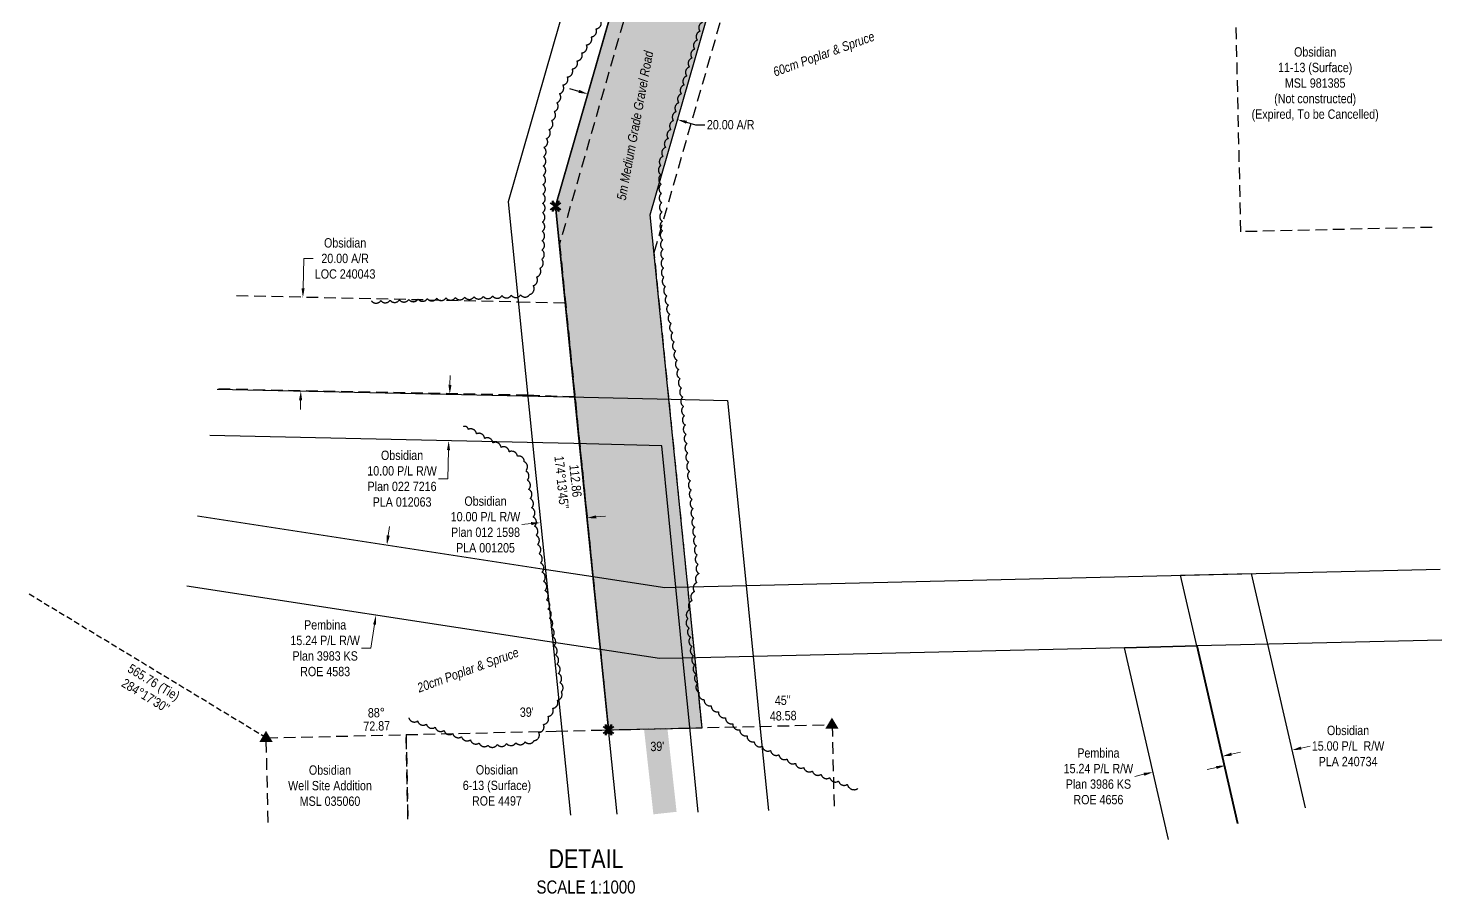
# Model space of a CAD drawing. Extents: x 609374 to 614901, y 5898079 to 5902642.
# Drawn here: x 612385 to 613899, y 5898088 to 5899016 of the extents above; entities that cross this region are included whole.
import ezdxf
from ezdxf.enums import TextEntityAlignment as Align

# ---------------------------------------------------------------- set-up
doc = ezdxf.new("R2010")
doc.units = 0
doc.header["$LTSCALE"] = 5
doc.header["$PDSIZE"] = 0.5
for name, pattern in [('0', [1, 1, 0]), ('foc-ACCESSROAD', [3.75, 2.5, -1.25]), ('foc-TIELINE', [1.875, 1.25, -0.625])]:
    doc.linetypes.add(name, pattern=pattern)
doc.layers.get('Defpoints').update_dxf_attribs({"color": 9})
for name, color, linetype in [('AS-ROADS', 254, 'Continuous'), ('C-AR', 13, 'foc-ACCESSROAD'), ('C-RW', 13, 'Continuous'), ('C-WS', 13, 'foc-ACCESSROAD'), ('DETAIL-T', 7, 'Continuous'), ('F-RW', 190, 'Continuous'), ('L-BD', 7, 'Continuous'), ('L-MON', 1, 'Continuous'), ('L-TIE', 7, 'foc-TIELINE'), ('L-TIE-T', 7, 'Continuous'), ('P-PROPOSED', 10, 'Continuous'), ('P-PROPOSED-H', 21, 'Continuous'), ('P-TXT', 4, 'Continuous'), ('T-BUSH', 110, '0'), ('T-BUSH-T', 110, 'Continuous')]:
    doc.layers.add(name, color=color, linetype=linetype)
for name, color, linetype, lineweight in [('C-AR-T', 13, 'Continuous', 9), ('C-WS-T', 13, 'Continuous', 9), ('F-RW-T', 190, 'Continuous', 9), ('T-TEXT', 48, 'Continuous', 18)]:
    doc.layers.add(name, color=color, linetype=linetype, lineweight=lineweight)
doc.styles.add('80CG', font='ARIALN.TTF', dxfattribs={"height": 10})
doc.styles.add('80L', font='ARIALN.TTF', dxfattribs={"height": 10})
doc.styles.add('80LS', font='ARIALNI.TTF', dxfattribs={"height": 10})
doc.dimstyles.new('Compass 5 000', dxfattribs={"dimscale": 5, "dimtxt": 9, "dimasz": 2, "dimexe": 0.2, "dimexo": 0.0625, "dimgap": 0.5, "dimtad": 0, "dimtih": 1, "dimtoh": 1, "dimzin": 0, "dimdsep": 46, "dimtxsty": '80CG', "dimcen": 0.1, "dimse1": 1, "dimse2": 1, "dimclrd": 256, "dimclrt": 256, "dimaunit": 1, "dimadec": 4, "dimazin": 0, "dimtfac": 0.06, "dimtofl": 0, "dimtmove": 0, "dimatfit": 1, "dimfxl": 0.2, "dimtolj": 1, "dimtzin": 0, "dimlwd": -1, "dimarcsym": 0})

# ---------------------------------------------------------------- blocks, each defined once
blk = doc.blocks.new('*D483')
at = {"layer": 'C-AR-T', "transparency": 16777216}
for p, q in [((612679.1, 5898736.9), (612679.8, 5898768.9)), ((612679.8, 5898768.9), (612689.8, 5898768.9)), ((612676.4, 5898616.9), (612676.2, 5898606.9))]:
    blk.add_line(p, q, dxfattribs=at)
for points in [[(612677.4, 5898736.9), (612680.7, 5898736.9), (612678.8, 5898726.9)], [(612674.7, 5898616.9), (612678.1, 5898616.8), (612676.6, 5898626.9)]]:
    blk.add_solid(points, dxfattribs=at)
at = {"layer": 'Defpoints', "color": 0, "transparency": 16777216}
for p in [(612392.3, 5898733.3), (612678.8, 5898726.9), (612390, 5898633.3)]:
    blk.add_point(p, dxfattribs=at)
at = {"layer": 'C-AR-T', "transparency": 16777216, "insert": (612724.1, 5898768.9), "char_height": 10, "attachment_point": 5, "style": '80CG', "bg_fill": 3, "box_fill_scale": 1.1, "bg_fill_color": 256, "bg_fill_true_color": 13158600, "bg_fill_transparency": 0}
blk.add_mtext('\\A1;Obsidian\\P20.00 A/R\\PLOC 240043', dxfattribs=at)
blk = doc.blocks.new('*D484')
at = {"layer": 'C-WS-T', "transparency": 16777216}
for p, q in [((613748.3, 5898244.2), (613758, 5898246.4)), ((613657.6, 5898223.4), (613647.9, 5898221.2))]:
    blk.add_line(p, q, dxfattribs=at)
for points in [[(613747.9, 5898245.8), (613748.7, 5898242.6), (613738.5, 5898241.9)], [(613657.2, 5898225), (613658, 5898221.8), (613667.4, 5898225.6)]]:
    blk.add_solid(points, dxfattribs=at)
at = {"layer": 'Defpoints', "color": 0, "transparency": 16777216}
for p in [(613667.4, 5898225.6), (613759.1, 5898152.1), (613688, 5898135.8)]:
    blk.add_point(p, dxfattribs=at)
at = {"layer": 'C-WS-T', "transparency": 16777216, "insert": (613798.7, 5898246.4), "char_height": 10, "attachment_point": 5, "style": '80CG'}
blk.add_mtext('\\A1;Obsidian\\P15.00 P/L  R/W\\PPLA 240734', dxfattribs=at)
blk = doc.blocks.new('*D485')
at = {"layer": 'C-WS-T', "transparency": 16777216}
for p, q in [((612836.4, 5898633.4), (612836.6, 5898643.4)), ((612834.9, 5898563.5), (612834.2, 5898532.9)), ((612834.2, 5898532.9), (612824.2, 5898532.9))]:
    blk.add_line(p, q, dxfattribs=at)
for points in [[(612834.8, 5898633.5), (612838.1, 5898633.4), (612836.2, 5898623.4)], [(612833.2, 5898563.5), (612836.5, 5898563.4), (612835.1, 5898573.5)]]:
    blk.add_solid(points, dxfattribs=at)
at = {"layer": 'Defpoints', "color": 0, "transparency": 16777216}
for p in [(612842.5, 5898623.3), (612835.1, 5898573.5), (612841.4, 5898573.3)]:
    blk.add_point(p, dxfattribs=at)
at = {"layer": 'C-WS-T', "transparency": 16777216, "insert": (612785.1, 5898532.9), "char_height": 10, "attachment_point": 5, "style": '80CG'}
blk.add_mtext('\\A1;Obsidian\\P10.00 P/L R/W\\PPlan 022 7216 \\PPLA 012063', dxfattribs=at)
blk = doc.blocks.new('*D486')
at = {"layer": 'Defpoints', "color": 0, "transparency": 16777216}
for p in [(612696.8, 5898473.1), (612685.2, 5898397.6), (612757.2, 5898386.6)]:
    blk.add_point(p, dxfattribs=at)
at = {"layer": 'F-RW-T', "transparency": 16777216}
for p, q in [((612770.3, 5898471.9), (612771.8, 5898481.8)), ((612755.7, 5898376.7), (612751.8, 5898351.2)), ((612751.8, 5898351.2), (612741.8, 5898351.2))]:
    blk.add_line(p, q, dxfattribs=at)
for points in [[(612768.7, 5898472.2), (612772, 5898471.7), (612768.8, 5898462)], [(612754, 5898376.9), (612757.3, 5898376.4), (612757.2, 5898386.6)]]:
    blk.add_solid(points, dxfattribs=at)
at = {"layer": 'F-RW-T', "transparency": 16777216, "insert": (612702.7, 5898351.2), "char_height": 10, "attachment_point": 5, "style": '80CG'}
blk.add_mtext('\\A1;Pembina\\P15.24 P/L R/W\\PPlan 3983 KS\\PROE 4583', dxfattribs=at)
blk = doc.blocks.new('*D488')
at = {"layer": 'Defpoints', "color": 0, "transparency": 16777216}
for p in [(613660.7, 5898250.1), (613586.4, 5898233), (613589.8, 5898218.4)]:
    blk.add_point(p, dxfattribs=at)
at = {"layer": 'F-RW-T', "transparency": 16777216}
for p, q in [((613673.8, 5898237.6), (613683.6, 5898239.9)), ((613580, 5898216.1), (613570.3, 5898213.9))]:
    blk.add_line(p, q, dxfattribs=at)
for points in [[(613673.5, 5898239.3), (613674.2, 5898236), (613664.1, 5898235.4)], [(613579.7, 5898217.7), (613580.4, 5898214.5), (613589.8, 5898218.4)]]:
    blk.add_solid(points, dxfattribs=at)
at = {"layer": 'F-RW-T', "transparency": 16777216, "insert": (613531.2, 5898213.9), "char_height": 10, "attachment_point": 5, "style": '80CG'}
blk.add_mtext('\\A1;Pembina\\P15.24 P/L R/W\\PPlan 3986 KS\\PROE 4656', dxfattribs=at)
blk = doc.blocks.new('STRIA')
blk.add_hatch(color=255).paths.add_polyline_path([(-0.04, 1.52), (-1.47, -0.87), (1.39, -0.87)])
blk = doc.blocks.new('STRIAA')
blk.add_blockref('STRIA', (0, 0))
blk = doc.blocks.new('STRIB')
at = {"color": 1}
blk.add_solid([(-1.12, -0.67), (-0.04, 1.13), (1.04, -0.67)], dxfattribs=at)
blk = doc.blocks.new('STRIBB')
blk.add_blockref('STRIB', (0, 0))
blk = doc.blocks.new('STRICC')
for name in ['STRIAA', 'STRIBB']:
    blk.add_blockref(name, (0, 0))
blk = doc.blocks.new('fdspike')
blk.add_blockref('STRICC', (0, 0))
blk = doc.blocks.new('TEMP')
h = blk.add_hatch(color=255)
h.dxf.hatch_style = 1
h.paths.add_polyline_path([(0, 0.25), (-0.67, 1.15), (-0.67, 0.67), (-1.15, 0.67), (-0.25, 0), (-1.15, -0.67), (-0.67, -0.67), (-0.67, -1.15), (0, -0.25), (0.67, -1.15), (0.67, -0.67), (1.15, -0.67), (0.25, 0), (1.15, 0.67), (0.67, 0.67), (0.67, 1.15)])
h.paths.add_polyline_path([(0.57, 0.85), (0.57, 0.57), (0.85, 0.57), (0.08, 0), (0.85, -0.57), (0.57, -0.57), (0.57, -0.85), (0, -0.08), (-0.57, -0.85), (-0.57, -0.57), (-0.85, -0.57), (-0.08, 0), (-0.85, 0.57), (-0.57, 0.57), (-0.57, 0.85), (0, 0.08)], flags=16)
h = blk.add_hatch(color=1)
h.dxf.hatch_style = 1
h.paths.add_polyline_path([(0, 0.08), (-0.57, 0.85), (-0.57, 0.57), (-0.85, 0.57), (-0.08, 0), (-0.85, -0.57), (-0.57, -0.57), (-0.57, -0.85), (0, -0.08), (0.57, -0.85), (0.57, -0.57), (0.85, -0.57), (0.08, 0), (0.85, 0.57), (0.57, 0.57), (0.57, 0.85)])
at = {"color": 1}
for p, q in [((-0.08, 0), (0.08, 0)), ((0, 0.08), (0, -0.08))]:
    blk.add_line(p, q, dxfattribs=at)
at = {"color": 255, "flags": 128}
blk.add_lwpolyline([(-0.25, 0), (-1.15, 0.67), (-0.67, 0.67), (-0.67, 1.15), (0, 0.25), (0.67, 1.15), (0.67, 0.67), (1.15, 0.67), (0.25, 0), (1.15, -0.67), (0.67, -0.67), (0.67, -1.15), (0, -0.25), (-0.67, -1.15), (-0.67, -0.67), (-1.15, -0.67)], close=True, dxfattribs=at)
at = {"color": 1, "flags": 128}
blk.add_lwpolyline([(-0.08, 0), (-0.85, 0.57), (-0.57, 0.57), (-0.57, 0.85), (0, 0.08), (0.57, 0.85), (0.57, 0.57), (0.85, 0.57), (0.08, 0), (0.85, -0.57), (0.57, -0.57), (0.57, -0.85), (0, -0.08), (-0.57, -0.85), (-0.57, -0.57), (-0.85, -0.57)], close=True, dxfattribs=at)
blk = doc.blocks.new('*D501')
at = {"layer": 'Defpoints', "color": 0, "transparency": 16777216}
for p in [(612978.9, 5898926.9), (613080.3, 5898917.7), (613075, 5898899.4)]:
    blk.add_point(p, dxfattribs=at)
at = {"layer": 'P-TXT', "transparency": 16777216}
for p, q in [((612974.6, 5898948), (612964.9, 5898950.8)), ((613089.9, 5898914.9), (613099.5, 5898912.2)), ((613099.5, 5898912.2), (613109.5, 5898912.2))]:
    blk.add_line(p, q, dxfattribs=at)
for points in [[(612975, 5898949.6), (612974.1, 5898946.4), (612984.2, 5898945.2)], [(613090.3, 5898916.5), (613089.4, 5898913.3), (613080.3, 5898917.7)]]:
    blk.add_solid(points, dxfattribs=at)
at = {"layer": 'P-TXT', "transparency": 16777216, "insert": (613137.2, 5898912.2), "char_height": 10, "attachment_point": 5, "style": '80CG'}
blk.add_mtext('\\A1;20.00 A/R', dxfattribs=at)
blk = doc.blocks.new('*D510')
at = {"layer": 'C-WS-T', "transparency": 16777216}
for p, q in [((612993.1, 5898491.9), (613003.1, 5898492.9)), ((612923.5, 5898484.8), (612913.6, 5898483.8))]:
    blk.add_line(p, q, dxfattribs=at)
for points in [[(612992.9, 5898493.6), (612993.3, 5898490.2), (612983.2, 5898490.9)], [(612923.3, 5898486.4), (612923.7, 5898483.1), (612933.4, 5898485.8)]]:
    blk.add_solid(points, dxfattribs=at)
at = {"layer": 'Defpoints', "color": 0, "transparency": 16777216}
for p in [(612982.9, 5898493.7), (612933.2, 5898488.6), (612933.4, 5898485.8)]:
    blk.add_point(p, dxfattribs=at)
at = {"layer": 'C-WS-T', "transparency": 16777216, "insert": (612874.5, 5898483.8), "char_height": 10, "attachment_point": 5, "style": '80CG'}
blk.add_mtext('\\A1;Obsidian\\P10.00 P/L R/W\\PPlan 012 1598\\PPLA 001205', dxfattribs=at)

msp = doc.modelspace()

# ---------------------------------------------------------------- hatches: boundary and pattern name
at = {"layer": 'P-PROPOSED-H'}
h = msp.add_hatch(color=256, dxfattribs=at)
h.dxf.hatch_style = 1
h.paths.add_polyline_path([(613006.285, 5898263.675), (613106.519, 5898266.015), (613050.961, 5898815.784), (613176.152, 5899251.296), (613080.163, 5899279.196), (612949.571, 5898824.893)])

# ---------------------------------------------------------------- linework, layer by layer
at = {"layer": 'AS-ROADS', "const_width": 25, "flags": 128}
msp.add_lwpolyline([(613166.975, 5899462.568), (613143.095, 5899348.938), (613112.835, 5899222.883), (613049.43, 5898984.458), (613017.33, 5898810.218), (613012.74, 5898726.808), (613018.785, 5898581.948), (613045.34, 5898370.353), (613066.824, 5898174.555)], dxfattribs=at)
at = {"layer": 'C-AR'}
for points in [[(613106.519, 5898266.015), (613055.282, 5898775.384), (613190.571, 5899247.105), (613094.582, 5899275.005), (612953.9, 5898784.479), (613006.285, 5898263.675), (613106.519, 5898266.015)], [(612607.848, 5898729.241), (612909.744, 5898722.525), (612959.914, 5898721.408), (612970.014, 5898620.453), (612919.747, 5898622.264), (612586.862, 5898628.978)]]:
    msp.add_lwpolyline(points, dxfattribs=at)
at = {"layer": 'C-RW'}
for points in [[(613015.645, 5898173.356), (612974.417, 5898576.438), (612949.563, 5898824.872), (613079.472, 5899277.059), (613203.438, 5899587.669), (613157.018, 5899606.195), (613032.125, 5899293.263), (612898.875, 5898829.448), (612924.69, 5898571.408), (612965.524, 5898172.182)], [(612586.862, 5898628.978), (612914.103, 5898621.699), (612964.09, 5898620.585), (613058.413, 5898618.485), (613133.635, 5898616.811), (613138.718, 5898567.18), (613153.614, 5898418.287), (613161.221, 5898342.229), (613168.197, 5898272.093), (613177.641, 5898177.152)], [(613102.52, 5898175.392), (613093.071, 5898270.335), (613086.077, 5898340.632), (613078.521, 5898416.507), (613063.412, 5898568.284), (612969.004, 5898570.451), (612919.1, 5898571.596), (612579.197, 5898579.173)], [(613680.311, 5898163.377), (613636.684, 5898353.679), (613619.329, 5898429.38), (613694.878, 5898431.172), (613712.344, 5898355.459), (613752.824, 5898180.001)]]:
    msp.add_lwpolyline(points, dxfattribs=at)
at = {"layer": 'C-WS'}
for points in [[(613888.639, 5898802.243), (613683.882, 5898797.574), (613678.201, 5899046.787), (613671.346, 5899347.519), (613875.686, 5899352.179)], [(612791.452, 5898168.104), (612789.332, 5898258.597), (612950.13, 5898262.361), (612999.151, 5898263.508), (613093.479, 5898265.721), (613168.605, 5898267.48), (613245.894, 5898269.289), (613248.014, 5898178.8)], [(612641.66, 5898164.594), (612639.539, 5898255.085), (612789.332, 5898258.597), (612791.452, 5898168.104)]]:
    msp.add_lwpolyline(points, dxfattribs=at)
at = {"layer": 'F-RW'}
for points in [[(612565.972, 5898493.235), (612932.539, 5898436.823), (612982.844, 5898429.131), (613066.569, 5898416.226), (613078.521, 5898416.507), (613153.614, 5898418.287), (613897.267, 5898435.922)], [(613899.06, 5898359.805), (613636.976, 5898353.632), (613559.154, 5898351.787), (613161.221, 5898342.229), (613086.077, 5898340.632), (613061.066, 5898340.045), (612990.505, 5898350.785), (612940.739, 5898358.324), (612554.361, 5898417.784)], [(613606.301, 5898146.411), (613559.154, 5898351.787), (613636.976, 5898353.632), (613680.578, 5898163.438)]]:
    msp.add_lwpolyline(points, dxfattribs=at)
at = {"layer": 'L-TIE', "flags": 128}
msp.add_lwpolyline([(612639.539, 5898255.085), (612384.596, 5898409.718)], dxfattribs=at)
at = {"layer": 'P-PROPOSED'}
msp.add_lwpolyline([(613006.285, 5898263.675), (613106.519, 5898266.015), (613050.961, 5898815.784), (613176.152, 5899251.296), (613080.163, 5899279.196), (612949.571, 5898824.893)], close=True, dxfattribs=at)
at = {"layer": 'T-BUSH', "flags": 128}
for points in [[(612752.309, 5898723.394, 0.52056705), (612762.297, 5898723.797, 0.52056705), (612772.285, 5898724.201, 0.52056705), (612782.273, 5898724.604, 0.52056705), (612792.261, 5898725.007, 0.52056705), (612802.249, 5898725.41, 0.52056705), (612812.237, 5898725.814, 0.52056705), (612822.225, 5898726.217, 0.52056705), (612832.213, 5898726.62, 0.52056705), (612842.201, 5898727.024, 0.52056705), (612852.189, 5898727.427, 0.52056705), (612862.177, 5898727.83, 0.52056705), (612872.165, 5898728.234, 0.52056705), (612882.153, 5898728.637, 0.52056705), (612892.141, 5898729.04, 0.52056705), (612902.129, 5898729.443, 0.52056705), (612912.117, 5898729.847, 0.52056705), (612922.012, 5898730.379, 0.52056705), (612925.587, 5898739.714, 0.52056705), (612929.161, 5898749.049, 0.52056705), (612932.736, 5898758.384, 0.52056705), (612934.823, 5898768.007, 0.52056705), (612934.99, 5898778.002, 0.52056705), (612935.156, 5898787.996, 0.52056705), (612935.323, 5898797.991, 0.52056705), (612935.489, 5898807.986, 0.52056705), (612935.655, 5898817.981, 0.52056705), (612935.822, 5898827.975, 0.52056705), (612935.988, 5898837.97, 0.52056705), (612936.155, 5898847.965, 0.52056705), (612936.321, 5898857.959, 0.52056705), (612936.488, 5898867.954, 0.52056705), (612936.654, 5898877.949, 0.52056705), (612937.01, 5898887.915, 0.52056705), (612939.804, 5898897.512, 0.52056705), (612942.599, 5898907.11, 0.52056705), (612945.393, 5898916.708, 0.52056705), (612948.188, 5898926.305, 0.52056705), (612950.982, 5898935.903, 0.52056705), (612953.777, 5898945.5, 0.52056705), (612957.254, 5898954.802, 0.52056705), (612962.348, 5898963.402, 0.52056705), (612967.443, 5898972.003, 0.52056705), (612972.537, 5898980.603, 0.52056705), (612977.631, 5898989.204, 0.52056705), (612982.726, 5898997.804, 0.52056705), (612987.82, 5899006.405, 0.52056705), (612992.915, 5899015.005, 0.52056705), (612998.009, 5899023.606, 0.52056705), (613003.104, 5899032.206, 0.52056705), (613006.964, 5899041.331, 0.52056705), (613009.619, 5899050.968, 0.52056705), (613012.274, 5899060.605, 0.52056705), (613014.929, 5899070.242, 0.52056705), (613017.584, 5899079.879, 0.52056705), (613020.24, 5899089.516, 0.52056705), (613022.895, 5899099.153, 0.52056705), (613025.55, 5899108.79, 0.52056705), (613028.205, 5899118.428, 0.52056705), (613030.86, 5899128.065, 0.52056705), (613033.515, 5899137.702, 0.52056705), (613036.17, 5899147.339, 0.52056705), (613038.825, 5899156.976, 0.52056705), (613041.485, 5899166.612, 0.52056705), (613044.145, 5899176.247, 0.52056705), (613046.806, 5899185.883, 0.52056705), (613049.466, 5899195.518, 0.52056705), (613052.127, 5899205.154, 0.52056705), (613054.787, 5899214.789, 0.52056705), (613057.448, 5899224.425, 0.52056705), (613058.132, 5899234.17, 0.52056705), (613056.558, 5899244.042, 0.52056705), (613054.984, 5899253.913, 0.52056705), (613053.41, 5899263.785, 0.52056705), (613051.836, 5899273.656, 0.52056705), (613051.002, 5899283.576, 0.52056705), (613051.269, 5899293.569, 0.52056705), (613051.535, 5899303.561, 0.52056705), (613051.801, 5899313.554, 0.52056705), (613052.067, 5899323.546, 0.52056705), (613061.487, 5899326.877, 0.52056705), (613070.914, 5899330.202, 0.52056705), (613080.341, 5899333.527, 0.52056705), (613087.21, 5899338.84, 0.52056705), (613088.107, 5899348.795, 0.52056705), (613089.004, 5899358.751, 0.52056705), (613089.9, 5899368.707, 0.52056705), (613090.797, 5899378.663, 0.52056705), (613091.694, 5899388.619, 0.52056705), (613087.901, 5899397.463, 0.52056705), (613082.631, 5899405.957, 0.52056705), (613077.36, 5899414.451, 0.52056705), (613074.023, 5899423.861, 0.52056705), (613070.785, 5899433.318, 0.52056705), (613067.547, 5899442.775, 0.52056705), (613064.309, 5899452.232, 0.52056705), (613061.071, 5899461.689, 0.52056705), (613057.833, 5899471.146, 0.52056705), (613054.595, 5899480.603, 0.52056705), (613051.357, 5899490.061, 0.52056705), (613048.141, 5899499.525, 0.52056705), (613045.068, 5899509.037, 0.52056705), (613041.994, 5899518.549, 0.52056705), (613038.921, 5899528.061, 0.52056705), (613035.847, 5899537.572, 0.52056705), (613032.774, 5899547.084, 0.52056705), (613029.7, 5899556.596, 0.52056705), (613026.782, 5899566.153, 0.52056705), (613024.282, 5899575.832, 0.52056705), (613021.782, 5899585.51, 0.52056705), (613019.283, 5899595.189, 0.52056705), (613016.783, 5899604.867, 0.52056705), (613014.283, 5899614.546, 0.52056705), (613011.784, 5899624.224, 0.52056705), (613009.284, 5899633.903, 0.52056705), (613006.784, 5899643.581, 0.52056705), (613004.285, 5899653.26, 0.52056705), (613001.785, 5899662.938, 0.52056705), (612999.937, 5899672.533, 0.52056705), (613004.815, 5899681.258, 0.52056705), (613009.692, 5899689.983, 0.52056705), (613014.569, 5899698.709, 0.52056705), (613019.447, 5899707.434, 0.52056705), (613024.324, 5899716.16, 0.52056705), (613029.201, 5899724.885, 0.52056705), (613036.646, 5899730.402, 0.52056705), (613046.229, 5899733.246, 0.52056705), (613055.812, 5899736.089, 0.52056705), (613065.395, 5899738.933, 0.52056705), (613074.978, 5899741.777, 0.52056705), (613084.561, 5899744.621, 0.52056705), (613094.282, 5899744.167, 0.52056705), (613104.069, 5899742.134, 0.52056705), (613113.856, 5899740.1, 0.52056705), (613123.643, 5899738.066, 0.52056705), (613133.43, 5899736.032, 0.52056705), (613143.217, 5899733.998, 0.52056705), (613153.004, 5899731.965, 0.52056705), (613162.791, 5899729.931, 0.52056705), (613172.578, 5899727.897, 0.52056705), (613182.365, 5899725.863, 0.52056705), (613192.152, 5899723.829, 0.52056705), (613201.935, 5899721.804, 0.52056705), (613204.911, 5899731.346, 0.52056705), (613207.888, 5899740.889, 0.52056705), (613210.865, 5899750.431, 0.52056705), (613213.841, 5899759.974, 0.52056705), (613216.818, 5899769.517, 0.52056705), (613219.795, 5899779.059, 0.52056705), (613222.772, 5899788.602, 0.52056705), (613226.033, 5899799.056, 0.52056705)], [(613262.289, 5899781.678, 0.52056705), (613260.558, 5899771.833, 0.52056705), (613258.827, 5899761.988, 0.52056705), (613257.096, 5899752.143, 0.52056705), (613255.365, 5899742.298, 0.52056705), (613253.634, 5899732.453, 0.52056705), (613251.903, 5899722.608, 0.52056705), (613250.172, 5899712.763, 0.52056705), (613253.675, 5899705.487, 0.52056705), (613262.523, 5899700.835, 0.52056705), (613271.371, 5899696.183, 0.52056705), (613280.218, 5899691.531, 0.52056705), (613289.066, 5899686.88, 0.52056705), (613297.914, 5899682.228, 0.52056705), (613306.762, 5899677.576, 0.52056705), (613315.609, 5899672.924, 0.52056705), (613324.457, 5899668.272, 0.52056705), (613333.305, 5899663.62, 0.52056705), (613342.153, 5899658.968, 0.52056705), (613351.961, 5899657.167, 0.52056705), (613361.82, 5899655.516, 0.52056705), (613371.678, 5899653.865, 0.52056705), (613381.537, 5899652.213, 0.52056705), (613391.396, 5899650.562, 0.52056705), (613401.255, 5899648.911, 0.52056705), (613411.113, 5899647.26, 0.52056705), (613420.972, 5899645.608, 0.52056705), (613430.831, 5899643.957, 0.52056705), (613440.69, 5899642.306, 0.52056705), (613450.549, 5899640.655, 0.52056705), (613460.407, 5899639.004, 0.52056705), (613470.266, 5899637.352, 0.52056705), (613479.869, 5899634.581, 0.52056705), (613489.468, 5899631.791, 0.52056705), (613499.067, 5899629.001, 0.52056705), (613508.666, 5899626.211, 0.52056705), (613518.265, 5899623.421, 0.52056705), (613527.863, 5899620.631, 0.52056705), (613537.462, 5899617.841, 0.52056705), (613547.061, 5899615.051, 0.52056705), (613556.66, 5899612.261, 0.52056705), (613566.259, 5899609.471, 0.52056705), (613575.858, 5899606.681, 0.52056705), (613585.457, 5899603.891, 0.52056705), (613595.055, 5899601.101, 0.52056705), (613604.654, 5899598.311, 0.52056705), (613614.253, 5899595.521, 0.52056705), (613623.852, 5899592.731, 0.52056705), (613633.451, 5899589.941, 0.52056705), (613643.05, 5899587.151, 0.52056705), (613652.649, 5899584.361, 0.52056705), (613662.247, 5899581.571, 0.52056705), (613671.846, 5899578.782, 0.52056705), (613681.445, 5899575.992, 0.52056705), (613691.044, 5899573.202, 0.52056705), (613700.643, 5899570.412, 0.52056705), (613710.242, 5899567.622, 0.52056705), (613719.841, 5899564.832, 0.52056705), (613729.439, 5899562.042, 0.52056705), (613739.038, 5899559.252, 0.52056705), (613748.637, 5899556.462, 0.52056705), (613758.236, 5899553.672, 0.52056705), (613767.835, 5899550.882, 0.52056705), (613777.434, 5899548.092, 0.52056705), (613787.033, 5899545.302, 0.52056705), (613796.631, 5899542.512, 0.52056705), (613806.23, 5899539.722, 0.52056705), (613815.829, 5899536.932, 0.52056705), (613825.428, 5899534.142, 0.52056705), (613835.027, 5899531.352, 0.52056705), (613844.626, 5899528.562, 0.52056705), (613854.225, 5899525.772, 0.52056705), (613863.823, 5899522.982, 0.52056705), (613871.29, 5899519.02, 0.52056705), (613868.5, 5899509.421, 0.52056705), (613865.71, 5899499.822, 0.52056705), (613862.92, 5899490.224, 0.52056705), (613860.13, 5899480.625, 0.52056705), (613857.34, 5899471.026, 0.52056705), (613854.55, 5899461.427, 0.52056705), (613851.76, 5899451.828, 0.52056705), (613848.97, 5899442.229, 0.52056705), (613846.18, 5899432.63, 0.52056705), (613843.39, 5899423.032, 0.52056705), (613840.6, 5899413.433, 0.52056705), (613837.81, 5899403.834, 0.52056705), (613835.02, 5899394.235, 0.52056705), (613832.23, 5899384.636, 0.52056705), (613829.44, 5899375.037, 0.52056705), (613826.65, 5899365.438, 0.52056705), (613823.861, 5899355.84, 0.52056705), (613821.071, 5899346.241, 0.52056705), (613818.281, 5899336.642, 0.52056705), (613815.491, 5899327.043, 0.52056705), (613812.701, 5899317.444, 0.52056705), (613809.911, 5899307.845, 0.52056705), (613807.121, 5899298.246, 0.52056705), (613804.331, 5899288.648, 0.52056705), (613801.541, 5899279.049, 0.52056705), (613798.751, 5899269.45, 0.52056705), (613795.961, 5899259.851, 0.52056705), (613793.171, 5899250.252, 0.52056705), (613790.381, 5899240.653, 0.52056705), (613787.591, 5899231.054, 0.52056705), (613784.801, 5899221.456, 0.52056705), (613782.011, 5899211.857, 0.52056705), (613779.221, 5899202.258, 0.52056705), (613776.431, 5899192.659, 0.52056705), (613773.641, 5899183.06, 0.52056705), (613770.851, 5899173.461, 0.52056705), (613768.061, 5899163.862, 0.52056705), (613765.271, 5899154.264, 0.52056705), (613762.481, 5899144.665, 0.52056705), (613759.691, 5899135.066, 0.52056705), (613756.901, 5899125.467, 0.52056705), (613754.111, 5899115.868, 0.52056705), (613751.321, 5899106.269, 0.52056705), (613748.531, 5899096.67, 0.52056705), (613745.741, 5899087.072, 0.52056705), (613739.056, 5899084.56, 0.52056705), (613729.457, 5899087.35, 0.52056705), (613719.858, 5899090.14, 0.52056705), (613710.259, 5899092.93, 0.52056705), (613700.66, 5899095.72, 0.52056705), (613691.061, 5899098.51, 0.52056705), (613681.463, 5899101.3, 0.52056705), (613671.864, 5899104.09, 0.52056705), (613662.265, 5899106.88, 0.52056705), (613652.666, 5899109.67, 0.52056705), (613643.067, 5899112.46, 0.52056705), (613633.468, 5899115.25, 0.52056705), (613623.869, 5899118.04, 0.52056705), (613614.271, 5899120.83, 0.52056705), (613604.672, 5899123.62, 0.52056705), (613595.073, 5899126.41, 0.52056705), (613585.474, 5899129.2, 0.52056705), (613575.875, 5899131.99, 0.52056705), (613566.276, 5899134.78, 0.52056705), (613556.677, 5899137.57, 0.52056705), (613547.079, 5899140.36, 0.52056705), (613537.48, 5899143.15, 0.52056705), (613527.881, 5899145.94, 0.52056705), (613518.282, 5899148.73, 0.52056705), (613508.683, 5899151.52, 0.52056705), (613499.084, 5899154.31, 0.52056705), (613489.485, 5899157.1, 0.52056705), (613479.887, 5899159.89, 0.52056705), (613470.288, 5899162.68, 0.52056705), (613460.689, 5899165.47, 0.52056705), (613451.09, 5899168.26, 0.52056705), (613441.491, 5899171.05, 0.52056705), (613431.892, 5899173.84, 0.52056705), (613422.294, 5899176.63, 0.52056705), (613412.695, 5899179.42, 0.52056705), (613403.096, 5899182.21, 0.52056705), (613393.497, 5899185, 0.52056705), (613383.898, 5899187.79, 0.52056705), (613374.299, 5899190.58, 0.52056705), (613364.7, 5899193.37, 0.52056705), (613355.145, 5899196.286, 0.52056705), (613345.871, 5899200.016, 0.52056705), (613336.597, 5899203.745, 0.52056705), (613327.322, 5899207.474, 0.52056705), (613318.048, 5899211.204, 0.52056705), (613308.773, 5899214.933, 0.52056705), (613305.765, 5899219.986, 0.52056705), (613312.739, 5899227.147, 0.52056705), (613319.713, 5899234.308, 0.52056705), (613326.687, 5899241.47, 0.52056705), (613331.433, 5899249.685, 0.52056705), (613332.548, 5899259.619, 0.52056705), (613333.662, 5899269.553, 0.52056705), (613334.776, 5899279.486, 0.52056705), (613335.89, 5899289.42, 0.52056705), (613338.38, 5899299.096, 0.52056705), (613340.941, 5899308.758, 0.52056705), (613343.503, 5899318.421, 0.52056705), (613346.194, 5899328.036, 0.52056705), (613350.444, 5899337.084, 0.52056705), (613354.693, 5899346.132, 0.52056705), (613358.943, 5899355.179, 0.52056705), (613363.192, 5899364.227, 0.52056705), (613367.442, 5899373.275, 0.52056705), (613371.692, 5899382.323, 0.52056705), (613375.941, 5899391.371, 0.52056705), (613380.191, 5899400.418, 0.52056705), (613379.764, 5899408.593, 0.52056705), (613372.536, 5899415.499, 0.52056705), (613365.309, 5899422.404, 0.52056705), (613358.081, 5899429.31, 0.52056705), (613350.745, 5899435.768, 0.52056705), (613341.152, 5899432.958, 0.52056705), (613331.559, 5899430.147, 0.52056705), (613321.967, 5899427.337, 0.52056705), (613312.374, 5899424.526, 0.52056705), (613302.781, 5899421.716, 0.52056705), (613293.188, 5899418.905, 0.52056705), (613283.595, 5899416.095, 0.52056705), (613274.002, 5899413.284, 0.52056705), (613264.409, 5899410.474, 0.52056705), (613254.817, 5899407.663, 0.52056705), (613245.651, 5899404.288, 0.52056705), (613240.327, 5899395.827, 0.52056705), (613235.003, 5899387.367, 0.52056705), (613229.679, 5899378.906, 0.52056705), (613224.355, 5899370.446, 0.52056705), (613219.031, 5899361.986, 0.52056705), (613213.707, 5899353.525, 0.52056705), (613208.383, 5899345.065, 0.52056705), (613203.06, 5899336.604, 0.52056705), (613197.736, 5899328.144, 0.52056705), (613192.412, 5899319.684, 0.52056705), (613189.007, 5899310.318, 0.52056705), (613185.859, 5899300.83, 0.52056705), (613182.711, 5899291.343, 0.52056705), (613179.563, 5899281.855, 0.52056705), (613176.415, 5899272.368, 0.52056705), (613173.267, 5899262.88, 0.52056705), (613170.119, 5899253.393, 0.52056705), (613166.972, 5899243.905, 0.52056705), (613163.824, 5899234.418, 0.52056705), (613160.676, 5899224.93, 0.52056705), (613157.528, 5899215.442, 0.52056705), (613154.38, 5899205.955, 0.52056705), (613151.597, 5899196.361, 0.52056705), (613149.131, 5899186.674, 0.52056705), (613146.664, 5899176.987, 0.52056705), (613144.198, 5899167.299, 0.52056705), (613141.732, 5899157.612, 0.52056705), (613139.266, 5899147.925, 0.52056705), (613136.8, 5899138.238, 0.52056705), (613134.334, 5899128.551, 0.52056705), (613131.867, 5899118.864, 0.52056705), (613129.401, 5899109.177, 0.52056705), (613126.935, 5899099.49, 0.52056705), (613124.469, 5899089.803, 0.52056705), (613122.003, 5899080.115, 0.52056705), (613119.536, 5899070.428, 0.52056705), (613117.07, 5899060.741, 0.52056705), (613114.604, 5899051.054, 0.52056705), (613112.138, 5899041.367, 0.52056705), (613109.672, 5899031.68, 0.52056705), (613107.159, 5899022.006, 0.52056705), (613104.321, 5899012.421, 0.52056705), (613101.484, 5899002.836, 0.52056705), (613098.646, 5898993.251, 0.52056705), (613095.809, 5898983.666, 0.52056705), (613092.971, 5898974.081, 0.52056705), (613090.134, 5898964.496, 0.52056705), (613087.296, 5898954.911, 0.52056705), (613084.459, 5898945.326, 0.52056705), (613081.621, 5898935.741, 0.52056705), (613078.784, 5898926.157, 0.52056705), (613075.946, 5898916.572, 0.52056705), (613073.109, 5898906.987, 0.52056705), (613070.271, 5898897.402, 0.52056705), (613067.434, 5898887.817, 0.52056705), (613064.597, 5898878.232, 0.52056705), (613062.239, 5898868.584, 0.52056705), (613062.519, 5898858.592, 0.52056705), (613062.799, 5898848.6, 0.52056705), (613063.079, 5898838.608, 0.52056705), (613063.359, 5898828.616, 0.52056705), (613063.639, 5898818.623, 0.52056705), (613063.918, 5898808.631, 0.52056705), (613064.198, 5898798.639, 0.52056705), (613064.478, 5898788.647, 0.52056705), (613064.758, 5898778.655, 0.52056705), (613065.038, 5898768.662, 0.52056705), (613065.318, 5898758.67, 0.52056705), (613065.712, 5898748.689, 0.52056705), (613067.283, 5898738.817, 0.52056705), (613068.853, 5898728.945, 0.52056705), (613070.424, 5898719.073, 0.52056705), (613071.995, 5898709.201, 0.52056705), (613073.565, 5898699.329, 0.52056705), (613075.136, 5898689.457, 0.52056705), (613076.707, 5898679.585, 0.52056705), (613078.277, 5898669.713, 0.52056705), (613079.848, 5898659.841, 0.52056705), (613081.418, 5898649.969, 0.52056705), (613082.989, 5898640.097, 0.52056705), (613084.56, 5898630.225, 0.52056705), (613085.823, 5898620.315, 0.52056705), (613086.74, 5898610.361, 0.52056705), (613087.656, 5898600.407, 0.52056705), (613088.573, 5898590.453, 0.52056705), (613089.489, 5898580.499, 0.52056705), (613090.406, 5898570.545, 0.52056705), (613091.323, 5898560.591, 0.52056705), (613092.239, 5898550.637, 0.52056705), (613093.156, 5898540.683, 0.52056705), (613094.072, 5898530.729, 0.52056705), (613094.989, 5898520.775, 0.52056705), (613095.906, 5898510.821, 0.52056705), (613096.822, 5898500.867, 0.52056705), (613097.739, 5898490.913, 0.52056705), (613098.655, 5898480.959, 0.52056705), (613099.572, 5898471.005, 0.52056705), (613100.488, 5898461.051, 0.52056705), (613101.405, 5898451.097, 0.52056705), (613102.322, 5898441.143, 0.52056705), (613103.238, 5898431.189, 0.52056705), (613100.989, 5898421.497, 0.52056705), (613098.451, 5898411.828, 0.52056705), (613095.913, 5898402.16, 0.52056705), (613093.375, 5898392.491, 0.52056705), (613091.262, 5898382.8, 0.52056705), (613092.776, 5898372.919, 0.52056705), (613094.289, 5898363.039, 0.52056705), (613095.803, 5898353.158, 0.52056705), (613097.316, 5898343.277, 0.52056705), (613098.829, 5898333.396, 0.52056705), (613100.343, 5898323.515, 0.52056705), (613101.856, 5898313.634, 0.52056705), (613103.369, 5898303.753, 0.52056705), (613108.794, 5898296.07, 0.52056705), (613116.446, 5898289.639, 0.52056705), (613124.099, 5898283.207, 0.52056705), (613131.751, 5898276.776, 0.52056705), (613139.404, 5898270.345, 0.52056705), (613147.056, 5898263.913, 0.52056705), (613154.709, 5898257.482, 0.52056705), (613162.361, 5898251.051, 0.52056705), (613171.06, 5898246.194, 0.52056705), (613179.952, 5898241.627, 0.52056705), (613188.844, 5898237.061, 0.52056705), (613197.736, 5898232.494, 0.52056705), (613206.628, 5898227.927, 0.52056705), (613215.52, 5898223.361, 0.52056705), (613224.778, 5898219.612, 0.52056705), (613234.111, 5898216.033, 0.52056705), (613243.445, 5898212.455, 0.52056705), (613252.779, 5898208.877, 0.52056705), (613262.112, 5898205.298, 0.52056705), (613273.564, 5898200.908, 0.52056705)], [(612792.377, 5898276.601, 0.52056705), (612801.787, 5898273.229, 0.52056705), (612811.198, 5898269.858, 0.52056705), (612820.608, 5898266.487, 0.52056705), (612830.018, 5898263.115, 0.52056705), (612839.429, 5898259.744, 0.52056705), (612848.839, 5898256.373, 0.52056705), (612858.25, 5898253.002, 0.52056705), (612867.66, 5898249.63, 0.52056705), (612877.177, 5898247.105, 0.52056705), (612887.129, 5898248.044, 0.52056705), (612897.081, 5898248.982, 0.52056705), (612907.033, 5898249.921, 0.52056705), (612916.985, 5898250.86, 0.52056705), (612926.667, 5898252.216, 0.52056705), (612931.646, 5898260.885, 0.52056705), (612936.624, 5898269.553, 0.52056705), (612941.603, 5898278.221, 0.52056705), (612946.581, 5898286.889, 0.52056705), (612951.56, 5898295.557, 0.52056705), (612955.802, 5898304.36, 0.52056705), (612954.212, 5898314.229, 0.52056705), (612952.621, 5898324.097, 0.52056705), (612951.03, 5898333.966, 0.52056705), (612949.44, 5898343.835, 0.52056705), (612947.849, 5898353.703, 0.52056705), (612946.258, 5898363.572, 0.52056705), (612944.667, 5898373.441, 0.52056705), (612943.077, 5898383.31, 0.52056705), (612941.486, 5898393.178, 0.52056705), (612939.895, 5898403.047, 0.52056705), (612938.305, 5898412.916, 0.52056705), (612936.714, 5898422.785, 0.52056705), (612935.123, 5898432.653, 0.52056705), (612933.532, 5898442.522, 0.52056705), (612931.942, 5898452.391, 0.52056705), (612930.351, 5898462.259, 0.52056705), (612928.76, 5898472.128, 0.52056705), (612927.17, 5898481.997, 0.52056705), (612925.579, 5898491.866, 0.52056705), (612923.988, 5898501.734, 0.52056705), (612922.397, 5898511.603, 0.52056705), (612920.807, 5898521.472, 0.52056705), (612919.216, 5898531.34, 0.52056705), (612917.625, 5898541.209, 0.52056705), (612916.035, 5898551.078, 0.52056705), (612908.716, 5898556.902, 0.52056705), (612899.948, 5898561.702, 0.52056705), (612891.18, 5898566.502, 0.52056705), (612882.412, 5898571.302, 0.52056705), (612873.644, 5898576.102, 0.52056705), (612864.875, 5898580.902, 0.52056705), (612856.107, 5898585.702, 0.52056705), (612850.865, 5898588.572, 0.52056705)]]:
    msp.add_lwpolyline(points, format="xyb", dxfattribs=at)

# ---------------------------------------------------------------- block references
at = {"layer": 'L-MON', "color": 3, "xscale": 4.99805, "yscale": 4.99805, "zscale": 4.99805}
for name, p in [('TEMP', (612949.563, 5898824.872)), ('TEMP', (613006.285, 5898263.675)), ('fdspike', (613245.894, 5898269.289)), ('fdspike', (612639.539, 5898255.085))]:
    msp.add_blockref(name, p, dxfattribs=at)

# ---------------------------------------------------------------- texts
at = {"layer": 'C-WS-T', "char_height": 9.9961, "attachment_point": 5, "style": '80CG'}
for s, insert in [('\\A1;Obsidian \\P11-13 (Surface)\\PMSL 981385\\P(Not constructed)\\P(Expired, To be Cancelled)', (613763.449, 5898955.415)), ('\\A1;Obsidian \\PWell Site Addition\\PMSL 035060', (612707.882, 5898203.9))]:
    msp.add_mtext(s, dxfattribs=dict(at, insert=insert))
at = {"layer": 'DETAIL-T', "color": 3, "insert": (612982.163, 5898111.88), "char_height": 20, "width": 116.9749, "attachment_point": 5, "style": '80CG'}
msp.add_mtext('DETAIL\\P{\\H0.7x;SCALE 1:1000}', dxfattribs=at)
at = {"layer": 'L-BD', "color": 3, "style": '80L'}
for s, rotation, p in [("174°13'45''", 275.7705, (612956.107, 5898529.085)), ('112.86', 275.7705, (612971.025, 5898530.593)), ('88°', 1.3375, (612757.637, 5898282.14)), ("39'", 1.3375, (612918.753, 5898282.747)), ('72.87', 1.3375, (612757.97, 5898267.9)), ("39'", 1.3375, (613058.616, 5898246.072))]:
    msp.add_text(s, height=9.9961, rotation=rotation, dxfattribs=at).set_placement(p, align=Align.MIDDLE)
at = {"layer": 'L-TIE-T', "insert": (612521.638, 5898319.043), "char_height": 9.9961, "width": 63.60016, "attachment_point": 2, "rotation": 328.761555, "style": '80L'}
msp.add_mtext("565.76 (Tie) 284°17'30''", dxfattribs=at)
at = {"layer": 'T-BUSH-T', "style": '80LS'}
for s, p in [('60cm Poplar & Spruce', (613236.891, 5898988.022)), ('20cm Poplar & Spruce', (612855.68, 5898327.924))]:
    msp.add_text(s, height=9.9961, rotation=20, dxfattribs=at).set_placement(p, align=Align.MIDDLE_CENTER)
at = {"layer": 'T-TEXT', "insert": (613014.832, 5898832.492), "char_height": 9.9961, "attachment_point": 1, "rotation": 79.463502, "style": '80LS'}
msp.add_mtext_dynamic_manual_height_columns('5m Medium Grade Gravel Road', width=162.56774, gutter_width=50, heights=[0], dxfattribs=at)

# ---------------------------------------------------------------- dimensions: what is measured, and where the dimension line sits
at = {"layer": 'C-WS-T', "color": 3}
dim = msp.add_aligned_dim(p1=(612982.877, 5898493.725), p2=(612933.156, 5898488.639), distance=2.858, text='Obsidian\\P10.00 P/L R/W\\PPlan 012 1598\\PPLA 001205', dimstyle='Compass 5 000', dxfattribs=at)
dim.commit()
dim.dimension.update_dxf_attribs({"geometry": '*D510', "text_midpoint": (612874.465, 5898483.761)})
at = {"layer": 'C-WS-T', "color": 2}
dim = msp.add_linear_dim(base=(613667.367, 5898225.634), p1=(613759.119, 5898152.15), p2=(613687.954, 5898135.835), angle=192.912096, text='Obsidian\\P15.00 P/L  R/W\\PPLA 240734', dimstyle='Compass 5 000', dxfattribs=at)
dim.commit()
dim.dimension.update_dxf_attribs({"geometry": '*D484', "text_midpoint": (613798.705, 5898246.418), "dimtype": 161})
at = {"layer": 'F-RW-T', "color": 3}
dim = msp.add_linear_dim(base=(612757.192, 5898386.57), p1=(612696.821, 5898473.098), p2=(612685.21, 5898397.647), angle=261.251357, text='Pembina\\P15.24 P/L R/W\\PPlan 3983 KS\\PROE 4583', dimstyle='Compass 5 000', dxfattribs=at)
dim.commit()
dim.dimension.update_dxf_attribs({"geometry": '*D486', "text_midpoint": (612702.667, 5898351.225), "dimtype": 161})
at = {"layer": 'F-RW-T'}
dim = msp.add_aligned_dim(p1=(613660.712, 5898250.096), p2=(613586.414, 5898233.041), distance=15.072, text='Pembina\\P15.24 P/L R/W\\PPlan 3986 KS\\PROE 4656', dimstyle='Compass 5 000', dxfattribs=at)
dim.commit()
dim.dimension.update_dxf_attribs({"geometry": '*D488', "text_midpoint": (613531.208, 5898213.875)})
at = {"layer": 'P-TXT'}
dim = msp.add_linear_dim(base=(613080.254, 5898917.689), p1=(612978.914, 5898926.93), p2=(613075.001, 5898899.372), angle=343.997188, text='20.00 A/R', dimstyle='Compass 5 000', dxfattribs=at)
dim.commit()
dim.dimension.update_dxf_attribs({"geometry": '*D501', "text_midpoint": (613137.215, 5898912.175), "dimtype": 161})

# ---------------------------------------------------------------- next in the draw order: texts
at = {"layer": 'C-WS-T', "insert": (612886.757, 5898204.189), "char_height": 9.9961, "attachment_point": 5, "style": '80CG', "bg_fill": 3, "box_fill_scale": 1, "bg_fill_color": 256, "bg_fill_transparency": 0}
msp.add_mtext('\\A1;Obsidian \\P6-13 (Surface)\\PROE 4497', dxfattribs=at)
at = {"layer": 'L-BD', "color": 3, "insert": (613192.959, 5898300.468), "char_height": 9.9961, "width": 28.88912, "attachment_point": 2, "rotation": 1.3375, "style": '80L', "bg_fill": 3, "box_fill_scale": 1.15, "bg_fill_color": 256, "bg_fill_true_color": 256, "bg_fill_transparency": 0}
msp.add_mtext("45'' 48.58", dxfattribs=at)

# ---------------------------------------------------------------- next in the draw order: dimensions: what is measured, and where the dimension line sits
at = {"layer": 'C-AR-T'}
dim = msp.add_linear_dim(base=(612678.847, 5898726.904), p1=(612390.045, 5898633.252), p2=(612392.271, 5898733.28), angle=88.725322, text='Obsidian\\P20.00 A/R\\PLOC 240043', dimstyle='Compass 5 000', override={"dimtfill": 1}, dxfattribs=at)
dim.commit()
dim.dimension.update_dxf_attribs({"geometry": '*D483', "text_midpoint": (612724.083, 5898768.927), "dimtype": 161})

# ---------------------------------------------------------------- next in the draw order: dimensions: what is measured, and where the dimension line sits
at = {"layer": 'C-WS-T', "color": 3}
dim = msp.add_linear_dim(base=(612835.088, 5898573.468), p1=(612842.535, 5898623.291), p2=(612841.422, 5898573.327), angle=268.722935, text='Obsidian\\P10.00 P/L R/W\\PPlan 022 7216 \\PPLA 012063', dimstyle='Compass 5 000', dxfattribs=at)
dim.commit()
dim.dimension.update_dxf_attribs({"geometry": '*D485', "text_midpoint": (612785.097, 5898532.901), "dimtype": 161})

doc.saveas('drawing.dxf')
